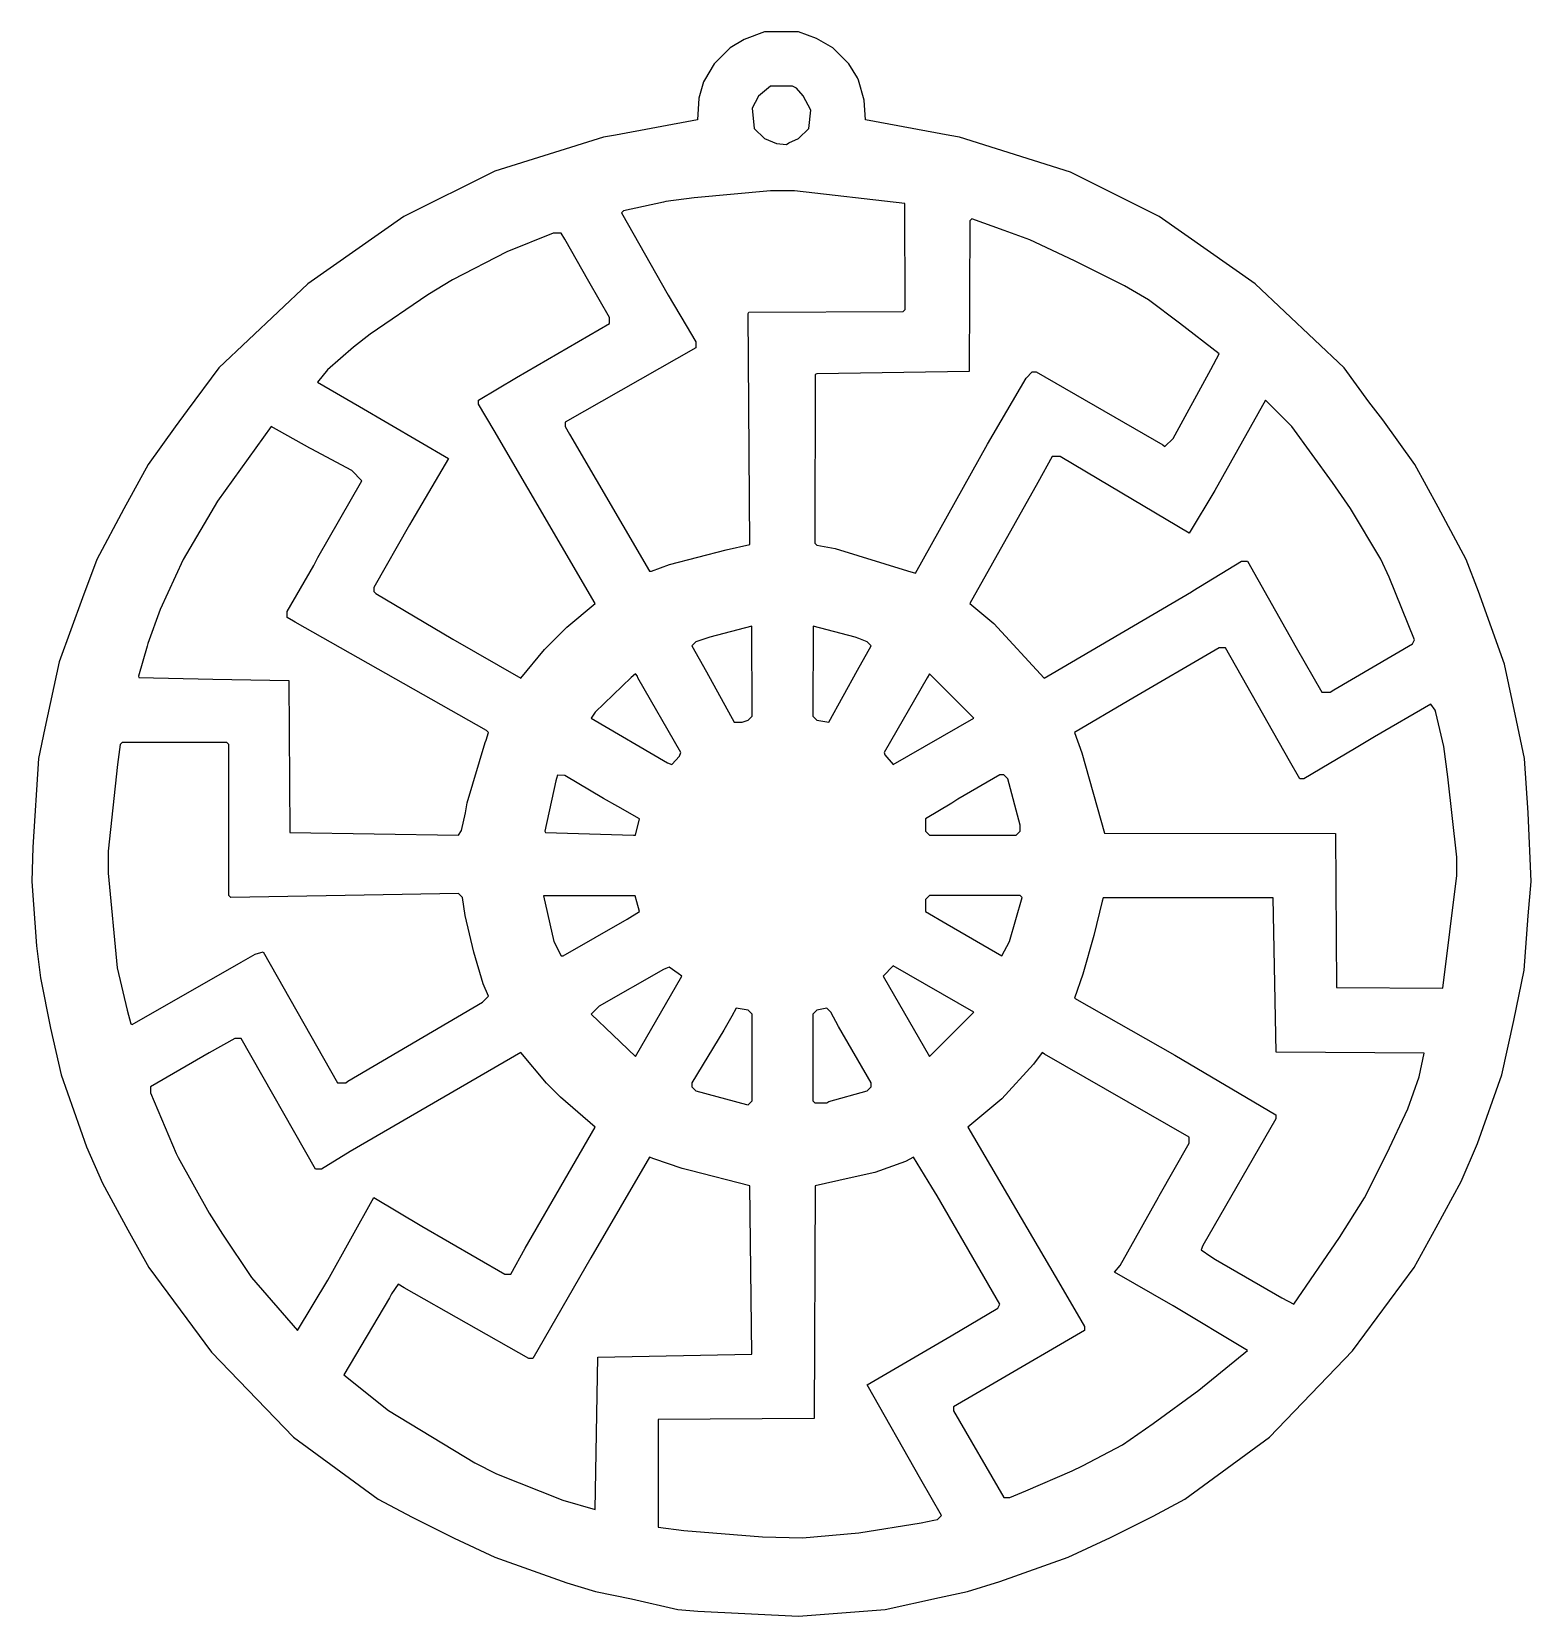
# Model space of a CAD drawing. Extents: x 94 to 839, y 105 to 892.
import ezdxf

# ---------------------------------------------------------------- set-up
doc = ezdxf.new("R2010")
doc.units = 0
doc.layers.get('0').update_dxf_attribs({"linetype": 'CONTINUOUS'})

msp = doc.modelspace()

# ---------------------------------------------------------------- linework, layer by layer
at = {"color": 7, "linetype": 'CONTINUOUS'}
for points in [[(475, 105), (517.959016, 108.45082), (544.923077, 114.384615), (558.923077, 117.384615), (574.9, 122.3), (608.9, 134.3), (629.9, 144.2), (651.1, 154.8), (666.82, 163.24), (709, 194), (750.24, 236.82), (780.76, 278.18), (791.8, 298.1), (804.2, 320.9), (812.3, 339.9), (824.3, 373.9), (830.384615, 400.923077), (835.384615, 425.923077), (837.466926, 452.970817), (839, 470), (837.468966, 504.027586), (835.54918, 530.959016), (831.615385, 549.923077), (825.615385, 577.923077), (812.7, 613.9), (806.7, 629.9), (792.8, 655.9), (781.2, 677.1), (765.24, 699.18), (758.24, 708.18), (746, 725), (701.771698, 766.750943), (654.1, 800.2), (610.1, 822.2), (554.932432, 839.594595), (550.067568, 840.405405), (508.25, 848.25), (507.554455, 857.955446), (504.8, 867.9), (504.2, 869.1), (500, 876), (492, 884), (483.9, 888.7), (475, 892), (458, 892), (447.9, 888.2), (441, 884), (433, 876), (428.2, 867.9), (427.8, 867.1), (425.45082, 858.959016), (424.75, 848.25), (384.076923, 840.615385), (378.067568, 839.594595), (324.1, 822.7), (278.9, 800.2), (231.228302, 766.750943), (187, 725), (171.243902, 703.804878), (165.24, 695.82), (151.8, 677.1), (139.8, 655.1), (126.3, 629.9), (119.2, 610.9), (107.647059, 579.088235), (100.615385, 546.076923), (97.45082, 530.959016), (94.531034, 487.027586), (94, 470), (96.466926, 438.029183), (98.384615, 422.076923), (103.384615, 397.076923), (108.7, 373.9), (121.3, 338.1), (129.2, 320.1), (141.8, 296.9), (152.24, 278.18), (183.249703, 236.237812), (224, 194), (266.18, 163.24), (283.1, 154.2), (303.9, 143.8), (324.1, 134.3), (359.9, 121.7), (374.076923, 117.384615), (391.923077, 113.615385), (415.040984, 108.45082), (424.959016, 107.54918), (475, 105)], [(469, 836), (470.1, 836.8), (475, 839), (480, 844), (481, 853), (477.24, 860.18), (474, 864), (472, 865), (461, 865), (455, 860), (453.4, 856.8), (452, 854), (453, 844), (458, 839), (464.067568, 836.405405), (469, 836)], [(402, 624), (410.9, 627.3), (439.076923, 634.615385), (450.75, 637.25), (450, 752), (450.25, 752.75), (527, 753), (528, 754), (527.75, 806.75), (473, 813), (461, 813), (423.035294, 809.541176), (409.076923, 807.615385), (407.911765, 807.352941), (388, 803), (387, 802), (410.230769, 761.153846), (419.2, 746.1), (424, 738), (424, 735), (359, 698), (359, 696), (361.2, 692.1), (401, 624), (402, 624)], [(533, 623), (568.8, 687.1), (588, 720), (591, 723), (593, 723), (655.9, 686.8), (657, 686), (661, 690), (679.769231, 724.153846), (684, 732), (664.195122, 747.243902), (648.82, 758.76), (636.9, 765.8), (612.1, 778.2), (589.9, 788.7), (577.1, 793.2), (561, 799), (560, 798), (559.75, 723.25), (484, 722), (483.25, 721.75), (483, 638), (484, 637), (493.088235, 635.352941), (529.1, 624.3), (533, 623)], [(337, 571), (348.751724, 585.22069), (359.795082, 596.245902), (374, 608), (323.8, 693.9), (316, 707), (316, 709), (334.9, 720.2), (381, 747), (381, 750), (370.8, 767.9), (358.8, 788.9), (357, 792), (353, 792), (330.1, 782.7), (303.1, 768.8), (290.846154, 761.230769), (262.18, 741.76), (253.804878, 735.243902), (241, 724), (236, 718), (256.9, 705.8), (301, 680), (282.8, 649.1), (281.769231, 647.153846), (264, 616), (264, 614), (265, 613), (303.153846, 590.230769), (337, 571)], [(739, 564), (740.9, 565.2), (780, 588), (781, 590), (768.3, 621.1), (764.2, 630.1), (749.230769, 655.153846), (740.230769, 668.153846), (720, 696), (707, 709), (681.769231, 664.153846), (669, 643), (618.1, 673.2), (605, 681), (601, 681), (593.8, 668.1), (560, 608), (572, 598), (597, 571), (600.9, 573.2), (670.153846, 613.769231), (670.846154, 614.230769), (695, 629), (698, 629), (722.230769, 586.153846), (735, 564), (739, 564)], [(306, 493), (307.6, 495.2), (309.594595, 504.067568), (310.405405, 508.932432), (319.3, 538.9), (319.7, 540.1), (321, 544), (320, 545), (224.9, 598.8), (224.1, 599.2), (221, 601), (221, 604), (234.2, 626.9), (236.230769, 630.846154), (258, 669), (253, 674), (232.9, 684.8), (232.1, 685.2), (213, 696), (186.230769, 658.846154), (169.2, 629.9), (157.8, 605.1), (151.647059, 588.088235), (151.3, 586.9), (147, 572), (147.25, 571.25), (183.986861, 570.513869), (221.75, 569.75), (222.25, 494.25), (306, 493)], [(447, 549), (450, 550), (452, 552), (451.75, 596.75), (430.9, 591.3), (424, 589), (422, 587), (429.2, 574.1), (443, 549), (447, 549)], [(490, 549), (504.2, 574.9), (511, 587), (509, 589), (504.9, 590.7), (503.1, 591.3), (482.25, 596.75), (482, 552), (484, 550), (490, 549)], [(795, 417), (802, 473), (802, 482), (797.554455, 521.955446), (795.58, 536.94), (791.647059, 553.911765), (791.2, 555.1), (789, 558), (761.153846, 541.769231), (751.1, 535.8), (726, 521), (724, 521), (718.8, 529.9), (687, 586), (684, 586), (639.1, 559.8), (612, 544), (615.7, 533.9), (627, 494), (741.75, 493.75), (742.25, 417.25), (795, 417)], [(412, 528), (415.756098, 532.195122), (416.5, 534), (395.2, 571.1), (395, 572), (394, 573), (391.846154, 571.230769), (374, 554), (372, 551), (409.9, 528.8), (412, 528)], [(522, 528), (562, 551), (540, 573), (538.8, 571.1), (517.5, 534), (517.8, 532.9), (522, 528)], [(250, 370), (251.1, 370.8), (318, 410), (321, 413), (318.3, 419.1), (313.647059, 434.911765), (309.405405, 453.067568), (308, 462), (306, 464), (277.99153, 463.491233), (193, 462), (192, 463), (192, 538), (191, 539), (139, 539), (138, 538), (136.569231, 528.053846), (132, 485), (132, 474), (136.439024, 427.04878), (141.352941, 406.088235), (143.25, 399.25), (144, 399), (198.1, 429.8), (205.1, 433.8), (209, 435), (246, 370), (250, 370)], [(394, 493), (396, 501), (385.153846, 507.230769), (378.153846, 511.230769), (358.911765, 522.647059), (355.25, 522.75), (354.8, 521.1), (354.384615, 519.923077), (349, 495), (349.25, 494.25), (393, 493), (394, 493)], [(583, 493), (585, 495), (585, 498), (579, 521), (577, 523), (575, 523), (554.153846, 510.769231), (551.1, 508.8), (538, 501), (538, 495), (540, 493), (583, 493)], [(358, 433), (389.9, 451.2), (396, 455), (394.647059, 459.911765), (393.75, 462.75), (348.25, 462.75), (353.352941, 440.088235), (357, 433), (358, 433)], [(576, 433), (579.7, 440.1), (586, 462), (585, 463), (540, 463), (538, 461), (538, 455), (548.846154, 448.769231), (576, 433)], [(721, 260), (743.769231, 293.153846), (756.2, 312.9), (767.2, 334.9), (777.7, 357.1), (783.3, 372.9), (785.75, 384.75), (712.25, 385.25), (710.75, 461.75), (626.25, 461.75), (625.8, 460.1), (621.647059, 443.088235), (616.2, 423.9), (612, 412), (661.846154, 383.769231), (712, 354), (712, 352), (675.8, 289.1), (675, 287), (679.846154, 283.769231), (682.153846, 282.230769), (715.1, 263.2), (721, 260)], [(394, 383), (417, 423), (415.195122, 424.243902), (410.647059, 427.411765), (409.1, 426.8), (407.9, 426.2), (376, 408), (372, 404), (382.771698, 393.750943), (394, 383)], [(540, 383), (562, 405), (522, 428), (517, 423), (540, 383)], [(450, 359), (452, 361), (452, 404), (450, 406), (444, 407), (441.8, 403.1), (437.769231, 396.153846), (422, 370), (422, 368), (424, 366), (449.1, 359.2), (450, 359)], [(489, 360), (490.088235, 360.647059), (509, 366), (511, 368), (511, 370), (494.769231, 397.846154), (491, 405), (489, 407), (484, 406), (482, 404), (482, 361), (483, 360), (489, 360)], [(226, 247), (241.2, 271.9), (264, 313), (287.9, 298.8), (329, 275), (332, 275), (339.230769, 287.846154), (374, 348), (356.788235, 362.752941), (349.754098, 369.795082), (337, 385), (252.153846, 335.769231), (238, 327), (235, 327), (198, 392), (195, 392), (182.153846, 384.769231), (153, 368), (153, 365), (165.8, 334.9), (166.8, 332.9), (182.230769, 305.153846), (188.769231, 294.846154), (203.243902, 273.195122), (226, 247)], [(580, 164), (587.9, 167.3), (610.9, 177.2), (616.1, 179.8), (635.846154, 190.230769), (651.153846, 200.769231), (673.804878, 217.243902), (698, 237), (661.1, 259.2), (632, 276), (634.76, 279.18), (653.8, 313.1), (654.2, 313.9), (669, 340), (669, 343), (597.1, 384.2), (596, 385), (591.752212, 379.216814), (576, 362), (559, 348), (605.2, 269.1), (615.2, 252.1), (617, 249), (617, 247), (572.1, 220.8), (552, 209), (552, 207), (577, 164), (580, 164)], [(374, 158), (375.25, 233.75), (451.75, 235.25), (450.75, 318.75), (421.088235, 326.352941), (417.088235, 327.352941), (403.1, 332.2), (401, 333), (371.8, 283.1), (343, 233), (341, 233), (279.1, 268.2), (276, 270), (272.8, 265.1), (271.769231, 263.153846), (249, 225), (271.195122, 207.243902), (314.1, 181.2), (324.9, 175.8), (357.9, 162.7), (374, 158)], [(477, 144), (504.962069, 146.455172), (535.923077, 151.384615), (542.1, 152.7), (544, 153), (546, 155), (535.8, 172.9), (509, 220), (550.846154, 244.230769), (574, 258), (575, 260), (543.769231, 313.846154), (541.2, 318.1), (532, 333), (528.1, 330.8), (512.923077, 325.384615), (500.088235, 322.647059), (483.25, 318.75), (482.75, 203.25), (405.25, 202.75), (405.25, 149.25), (417.95122, 147.560976), (457.022624, 144.475113), (477, 144)]]:
    msp.add_lwpolyline(points, dxfattribs=at)

doc.saveas('drawing.dxf')
